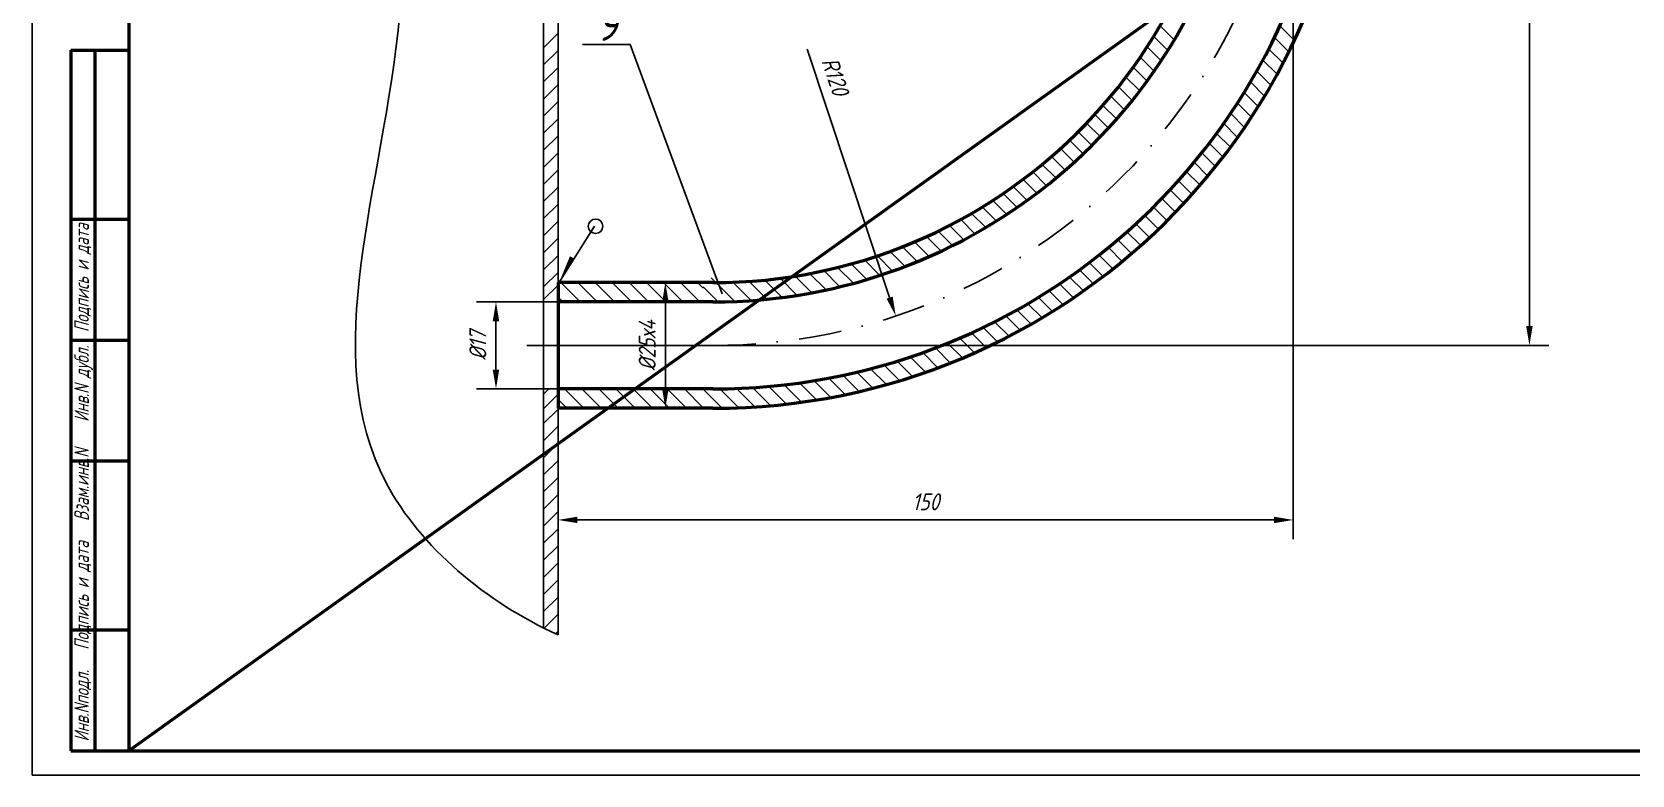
# Model space of a CAD drawing. Header units: inches. Extents: x 11643 to 12484, y 7062 to 7656.
# Drawn here: x 11643.1 to 11974, y 7061.7 to 7215.5 of the extents above; entities that cross this region are included whole.
import ezdxf

# ---------------------------------------------------------------- set-up
doc = ezdxf.new("R2010")
doc.units = ezdxf.units.IN
doc.header["$LTSCALE"] = 0.7
doc.header["$MEASUREMENT"] = 0
doc.linetypes.add('DASHDOT', pattern=[25.4, 12.7, -6.35, 0, -6.35])
doc.styles.get("Standard").update_dxf_attribs({"font": 'romand.shx', "width": 0.8, "oblique": 15, "height": 3.5})
doc.dimstyles.get("Standard").update_dxf_attribs({"dimtxt": 3.5, "dimasz": 4, "dimexe": 4, "dimexo": 0, "dimgap": 2, "dimtad": 1, "dimdec": 0, "dimdsep": 46, "dimtxsty": 'Standard', "dimcen": 0.09, "dimadec": 0, "dimazin": 0, "dimtfac": 1, "dimtdec": 0, "dimtmove": 0, "dimatfit": 3, "dimfxl": 0.18, "dimtolj": 1, "dimtzin": 0, "dimlwd": 25, "dimlwe": 25, "dimarcsym": 0})

# ---------------------------------------------------------------- blocks, each defined once
blk = doc.blocks.new('*D3')
at = {"color": 0, "lineweight": 25, "transparency": 16777216}
for p, q in [((11903.93, 7300.59), (11903.93, 7110.48)), ((11751.93, 7135.59), (11751.93, 7110.48)), ((11755.93, 7114.48), (11899.93, 7114.48))]:
    blk.add_line(p, q, dxfattribs=at)
for points in [[(11755.93, 7115.15), (11755.93, 7113.82), (11751.93, 7114.48)], [(11899.93, 7115.15), (11899.93, 7113.82), (11903.93, 7114.48)]]:
    blk.add_solid(points, dxfattribs=at)
at = {"layer": 'DEFPOINTS', "color": 0, "lineweight": 25, "transparency": 16777216}
for p in [(11903.93, 7300.59), (11751.93, 7135.59), (11903.93, 7114.48)]:
    blk.add_point(p, dxfattribs=at)
at = {"color": 0, "lineweight": 25, "transparency": 16777216, "insert": (11827.93, 7118.23), "char_height": 3.5, "attachment_point": 5}
blk.add_mtext('\\A1;150', dxfattribs=at)
blk = doc.blocks.new('*D12')
at = {"color": 0, "lineweight": 25, "transparency": 16777216}
blk.add_line((11803.41, 7211.92), (11820.48, 7160.49), dxfattribs=at)
blk.add_solid([(11821.11, 7160.7), (11819.84, 7160.28), (11821.74, 7156.7)], dxfattribs=at)
at = {"layer": 'DEFPOINTS', "color": 0, "lineweight": 25, "transparency": 16777216}
for p in [(11783.93, 7270.59), (11821.74, 7156.7)]:
    blk.add_point(p, dxfattribs=at)
at = {"color": 0, "lineweight": 25, "transparency": 16777216, "insert": (11809.23, 7206.29), "char_height": 3.5, "attachment_point": 5, "rotation": 288.3643}
blk.add_mtext('\\A1;R120', dxfattribs=at)
blk = doc.blocks.new('*D20')
at = {"color": 0, "lineweight": 25, "transparency": 16777216}
for p, q in [((11751.93, 7163.59), (11778.1, 7163.59)), ((11774.1, 7159.59), (11774.1, 7141.59)), ((11751.93, 7137.59), (11778.1, 7137.59))]:
    blk.add_line(p, q, dxfattribs=at)
for points in [[(11773.44, 7159.59), (11774.77, 7159.59), (11774.1, 7163.59)], [(11773.44, 7141.59), (11774.77, 7141.59), (11774.1, 7137.59)]]:
    blk.add_solid(points, dxfattribs=at)
at = {"layer": 'DEFPOINTS', "color": 0, "lineweight": 25, "transparency": 16777216}
for p in [(11751.93, 7163.59), (11751.93, 7137.59), (11774.1, 7137.59)]:
    blk.add_point(p, dxfattribs=at)
at = {"color": 0, "lineweight": 25, "transparency": 16777216, "insert": (11770.35, 7150.59), "char_height": 3.5, "attachment_point": 5, "rotation": 90}
blk.add_mtext('\\A1;%%C25х4', dxfattribs=at)
blk = doc.blocks.new('*D23')
at = {"color": 0, "lineweight": 25, "transparency": 16777216}
for p, q in [((11748.93, 7159.59), (11735.08, 7159.59)), ((11739.08, 7155.59), (11739.08, 7145.59)), ((11748.93, 7141.59), (11735.08, 7141.59))]:
    blk.add_line(p, q, dxfattribs=at)
for points in [[(11738.41, 7155.59), (11739.75, 7155.59), (11739.08, 7159.59)], [(11738.41, 7145.59), (11739.75, 7145.59), (11739.08, 7141.59)]]:
    blk.add_solid(points, dxfattribs=at)
at = {"layer": 'DEFPOINTS', "color": 0, "lineweight": 25, "transparency": 16777216}
for p in [(11748.93, 7159.59), (11739.08, 7141.59), (11748.93, 7141.59)]:
    blk.add_point(p, dxfattribs=at)
at = {"color": 0, "lineweight": 25, "transparency": 16777216, "insert": (11735.33, 7150.59), "char_height": 3.5, "attachment_point": 5, "rotation": 90}
blk.add_mtext('\\A1;%%C17', dxfattribs=at)

msp = doc.modelspace()

# ---------------------------------------------------------------- linework, layer by layer
for p, q in [((11643.15, 7655.69), (11643.15, 7061.69)), ((11748.93, 7309.69), (11748.93, 7137.59)), ((11751.93, 7273.12), (11751.93, 7163.59)), ((11752.1, 7163.57), (11759.47, 7175.28)), ((11748.93, 7137.59), (11748.93, 7092.12)), ((11751.93, 7137.59), (11751.93, 7137.56)), ((11751.93, 7137.59), (11751.93, 7090.69)), ((11643.15, 7061.69), (12484.15, 7061.69))]:
    msp.add_line(p, q)
at = {"lineweight": 50}
for p, q in [((11663.15, 7650.69), (11663.15, 7066.69)), ((11651.15, 7211.71), (11651.15, 7066.69)), ((11651.15, 7211.71), (11663.15, 7211.71)), ((11656.15, 7211.71), (11656.15, 7066.69)), ((11651.15, 7176.71), (11663.15, 7176.71)), ((11751.93, 7163.59), (11751.93, 7137.59)), ((11651.15, 7151.71), (11663.15, 7151.71)), ((11651.15, 7126.71), (11663.15, 7126.71)), ((11651.15, 7091.71), (11663.15, 7091.71)), ((11651.15, 7066.69), (12479.15, 7066.69))]:
    msp.add_line(p, q, dxfattribs=at)
at = {"lineweight": 25}
for p, q in [((11952.76, 7296.42), (11952.76, 7154.59)), ((11748.93, 7212.2), (11751.93, 7215.2)), ((11879.32, 7213.82), (11876.4, 7216.74)), ((11904.16, 7213.72), (11901.15, 7216.73)), ((11766.81, 7212.84), (11756.95, 7212.84)), ((11785.86, 7161.29), (11766.81, 7212.84)), ((11876.59, 7209.47), (11873.7, 7212.36)), ((11877.98, 7211.63), (11875.07, 7214.53)), ((11901.81, 7209), (11898.84, 7211.97)), ((11903.01, 7211.34), (11900.02, 7214.33)), ((11748.93, 7208.66), (11751.93, 7211.66)), ((11875.17, 7207.36), (11872.29, 7210.24)), ((11900.58, 7206.7), (11897.63, 7209.65)), ((11748.93, 7205.13), (11751.93, 7208.13)), ((11872.19, 7203.27), (11869.33, 7206.13)), ((11873.7, 7205.3), (11870.83, 7208.16)), ((11899.31, 7204.43), (11896.38, 7207.37)), ((11748.93, 7201.59), (11751.93, 7204.59)), ((11869.05, 7199.34), (11866.21, 7202.18)), ((11870.64, 7201.29), (11867.79, 7204.13)), ((11896.66, 7200.01), (11893.76, 7202.92)), ((11898, 7202.2), (11895.09, 7205.12)), ((11748.93, 7198.06), (11751.93, 7201.06)), ((11867.42, 7197.44), (11864.58, 7200.27)), ((11895.28, 7197.86), (11892.39, 7200.75)), ((11748.93, 7194.52), (11751.93, 7197.52)), ((11864.04, 7193.75), (11861.21, 7196.58)), ((11865.75, 7195.57), (11862.92, 7198.4)), ((11892.42, 7193.65), (11889.55, 7196.52)), ((11893.87, 7195.73), (11890.99, 7198.62)), ((11748.93, 7190.99), (11751.93, 7193.99)), ((11860.49, 7190.22), (11857.66, 7193.05)), ((11862.28, 7191.96), (11859.46, 7194.79)), ((11889.42, 7189.58), (11886.56, 7192.43)), ((11890.93, 7191.6), (11888.07, 7194.46)), ((11748.93, 7187.45), (11751.93, 7190.45)), ((11856.79, 7186.85), (11853.96, 7189.68)), ((11858.66, 7188.51), (11855.83, 7191.34)), ((11887.86, 7187.6), (11885.02, 7190.44)), ((11748.93, 7183.91), (11751.93, 7186.91)), ((11852.93, 7183.64), (11850.08, 7186.49)), ((11854.88, 7185.22), (11852.04, 7188.06)), ((11884.66, 7183.73), (11881.82, 7186.57)), ((11886.28, 7185.65), (11883.44, 7188.49)), ((11748.93, 7180.38), (11751.93, 7183.38)), ((11848.91, 7180.59), (11846.04, 7183.46)), ((11850.94, 7182.09), (11848.08, 7184.95)), ((11881.32, 7180), (11878.48, 7182.83)), ((11883, 7181.85), (11880.17, 7184.68)), ((11748.93, 7176.84), (11751.93, 7179.84)), ((11842.56, 7176.33), (11839.65, 7179.24)), ((11844.72, 7177.71), (11841.83, 7180.6)), ((11846.83, 7179.13), (11843.96, 7182.01)), ((11877.84, 7176.41), (11875.01, 7179.23)), ((11879.59, 7178.19), (11876.77, 7181.02)), ((11748.93, 7173.31), (11751.93, 7176.31)), ((11838.11, 7173.71), (11835.17, 7176.65)), ((11840.36, 7175), (11837.43, 7177.92)), ((11874.23, 7172.94), (11871.4, 7175.77)), ((11876.05, 7174.66), (11873.23, 7177.49)), ((11748.93, 7169.77), (11751.93, 7172.77)), ((11831.11, 7170.11), (11828.09, 7173.12)), ((11833.49, 7171.26), (11830.5, 7174.25)), ((11835.82, 7172.46), (11832.86, 7175.43)), ((11870.49, 7169.61), (11867.66, 7172.45)), ((11872.38, 7171.26), (11869.55, 7174.09)), ((11748.93, 7166.24), (11751.93, 7169.24)), ((11821.08, 7165.99), (11817.94, 7169.13)), ((11823.67, 7166.94), (11820.56, 7170.05)), ((11826.2, 7167.95), (11823.12, 7171.02)), ((11828.68, 7169), (11825.63, 7172.05)), ((11866.62, 7166.42), (11863.77, 7169.26)), ((11868.57, 7168), (11865.73, 7170.84)), ((11748.93, 7162.7), (11751.93, 7165.7)), ((11810.19, 7162.74), (11806.86, 7166.07)), ((11813, 7163.46), (11809.72, 7166.74)), ((11815.76, 7164.25), (11812.52, 7167.48)), ((11818.45, 7165.09), (11815.26, 7168.28)), ((11862.61, 7163.35), (11859.75, 7166.22)), ((11864.63, 7164.87), (11861.78, 7167.72)), ((11748.93, 7160.09), (11751.93, 7163.09)), ((11756.49, 7159.59), (11752.49, 7163.59)), ((11760.03, 7159.59), (11756.03, 7163.59)), ((11763.56, 7159.59), (11759.56, 7163.59)), ((11767.1, 7159.59), (11763.1, 7163.59)), ((11770.63, 7159.59), (11766.63, 7163.59)), ((11774.17, 7159.59), (11770.17, 7163.59)), ((11777.71, 7159.59), (11773.71, 7163.59)), ((11781.24, 7159.59), (11777.24, 7163.59)), ((11781.93, 7162.43), (11780.78, 7163.59)), ((11785.05, 7159.59), (11781.93, 7162.72)), ((11788.5, 7159.68), (11783.6, 7164.59)), ((11791.85, 7159.87), (11788.05, 7163.66)), ((11795.1, 7160.15), (11791.41, 7163.85)), ((11798.27, 7160.52), (11794.66, 7164.13)), ((11801.36, 7160.96), (11797.83, 7164.49)), ((11804.37, 7161.48), (11800.92, 7164.94)), ((11807.32, 7162.08), (11803.92, 7165.47)), ((11858.46, 7160.43), (11855.58, 7163.31)), ((11860.55, 7161.88), (11857.68, 7164.75)), ((11752.96, 7159.59), (11736.49, 7159.59)), ((11752.96, 7159.59), (11751.93, 7160.61)), ((11851.98, 7156.31), (11849.05, 7159.23)), ((11854.17, 7157.65), (11851.27, 7160.55)), ((11856.34, 7159.02), (11853.44, 7161.92)), ((11847.47, 7153.74), (11844.52, 7156.7)), ((11849.74, 7155.01), (11846.8, 7157.95)), ((11840.43, 7150.18), (11837.41, 7153.19)), ((11842.81, 7151.33), (11839.82, 7154.32)), ((11845.16, 7152.52), (11842.19, 7155.49)), ((11745.46, 7150.59), (11766.06, 7150.59)), ((11749.79, 7150.59), (11956.76, 7150.59)), ((11830.47, 7145.99), (11827.35, 7149.11)), ((11833.02, 7146.98), (11829.93, 7150.07)), ((11835.53, 7148), (11832.47, 7151.07)), ((11838, 7149.07), (11834.96, 7152.11)), ((11819.81, 7142.52), (11816.55, 7145.78)), ((11822.54, 7143.31), (11819.32, 7146.54)), ((11825.23, 7144.16), (11822.05, 7147.35)), ((11827.88, 7145.06), (11824.72, 7148.21)), ((11802.26, 7138.85), (11798.68, 7142.43)), ((11805.33, 7139.32), (11801.81, 7142.83)), ((11808.34, 7139.84), (11804.88, 7143.3)), ((11811.29, 7140.43), (11807.89, 7143.83)), ((11814.18, 7141.07), (11810.83, 7144.42)), ((11817.02, 7141.77), (11813.72, 7145.07)), ((11751.93, 7141.59), (11737.22, 7141.59)), ((11748.93, 7140.54), (11749.98, 7141.59)), ((11748.93, 7137.48), (11751.93, 7140.48)), ((11753.74, 7137.59), (11751.93, 7139.4)), ((11757.28, 7137.59), (11753.28, 7141.59)), ((11760.81, 7137.59), (11756.81, 7141.59)), ((11764.35, 7137.59), (11760.35, 7141.59)), ((11767.89, 7137.59), (11763.89, 7141.59)), ((11771.42, 7137.59), (11767.42, 7141.59)), ((11774.96, 7137.59), (11770.96, 7141.59)), ((11778.49, 7137.59), (11774.49, 7141.59)), ((11781.93, 7137.68), (11778.03, 7141.59)), ((11785.83, 7137.6), (11781.85, 7141.59)), ((11789.28, 7137.69), (11785.37, 7141.59)), ((11792.63, 7137.87), (11788.83, 7141.68)), ((11795.91, 7138.13), (11792.19, 7141.85)), ((11799.12, 7138.46), (11795.47, 7142.1)), ((11748.93, 7134.42), (11751.93, 7137.42)), ((11748.93, 7130.88), (11751.93, 7133.88)), ((11748.93, 7127.35), (11751.93, 7130.35)), ((11748.93, 7123.81), (11751.93, 7126.81)), ((11748.93, 7120.27), (11751.93, 7123.27)), ((11748.93, 7116.74), (11751.93, 7119.74)), ((11748.93, 7113.2), (11751.93, 7116.2)), ((11748.93, 7109.67), (11751.93, 7112.67)), ((11748.93, 7106.13), (11751.93, 7109.13)), ((11748.93, 7102.6), (11751.93, 7105.6)), ((11748.93, 7099.06), (11751.93, 7102.06)), ((11748.93, 7095.53), (11751.93, 7098.53)), ((11749.02, 7092.08), (11751.93, 7094.99)), ((11751.41, 7090.93), (11751.93, 7091.46))]:
    msp.add_line(p, q, dxfattribs=at)
at = {"linetype": 'Continuous', "lineweight": 50}
for p, q in [((11781.93, 7163.59), (11751.93, 7163.59)), ((11783.93, 7163.59), (11781.93, 7163.59)), ((11781.93, 7159.59), (11751.93, 7159.59)), ((11783.93, 7159.59), (11781.93, 7159.59)), ((11781.93, 7141.59), (11751.93, 7141.59)), ((11783.93, 7141.59), (11781.93, 7141.59)), ((11781.93, 7137.59), (11751.93, 7137.59)), ((11783.93, 7137.59), (11781.93, 7137.59))]:
    msp.add_line(p, q, dxfattribs=at)
at = {"linetype": 'DASHDOT'}
msp.add_line((11783.93, 7150.59), (11749.79, 7150.59), dxfattribs=at)
at = {"color": 1, "lineweight": 50}
msp.add_lwpolyline([(12479.15, 7650.69), (11663.15, 7066.69)], dxfattribs=at)
msp.add_lwpolyline([(11752.1, 7163.57, 0, 1, 0), (11754.81, 7168.81, 1, 1, 0)], format="xyseb")
msp.add_circle((11759.67, 7175.25), 1.5)
at = {"linetype": 'DASHDOT'}
msp.add_arc((11783.93, 7270.59), 120, 270, 0, dxfattribs=at)
at = {"lineweight": 50}
for radius, end in [(133, 359.5037), (107, 359.3726), (129, 351.7788), (111, 350.0732)]:
    msp.add_arc((11783.93, 7270.59), radius, 270, end, dxfattribs=at)
at = {"lineweight": 25}
msp.add_open_spline([(11751.93, 7311.66), (11744.62, 7306.94), (11716.3, 7286.34), (11726.99, 7210.95), (11695.41, 7132.55), (11736.99, 7097.45), (11751.93, 7090.69)], degree=3, knots=[7.832499, 7.832499, 7.832499, 7.832499, 32.862374, 111.430693, 208.036343, 254.781846, 254.781846, 254.781846, 254.781846], dxfattribs=at)
msp.add_solid([(11952.09, 7154.59), (11953.42, 7154.59), (11952.76, 7150.59)], dxfattribs=at)

# ---------------------------------------------------------------- texts
at = {"lineweight": 35, "insert": (11759.85, 7220.63), "char_height": 7, "width": 25.8231, "attachment_point": 1}
msp.add_mtext('9', dxfattribs=at)
at = {"lineweight": 25, "insert": (11651.91, 7067.23), "char_height": 3, "width": 144.2887, "attachment_point": 1, "rotation": 90}
msp.add_mtext('{\\W0.7; Инв.Nподл.   Подпись и дата   Взам.инв.N    Инв.N дубл.  Подпись и дата}', dxfattribs=at)

# ---------------------------------------------------------------- dimensions: what is measured, and where the dimension line sits
at = {"lineweight": 25}
dim = msp.add_linear_dim(base=(11903.93, 7114.48), p1=(11751.93, 7135.59), p2=(11903.93, 7300.59), text='150', dimstyle='Standard', dxfattribs=at)
dim.commit()
dim.dimension.update_dxf_attribs({"geometry": '*D3', "text_midpoint": (11827.93, 7118.23)})
dim = msp.add_radius_dim(center=(11783.93, 7270.59), mpoint=(11821.74, 7156.7), dimstyle='Standard', dxfattribs=at)
dim.commit()
dim.dimension.update_dxf_attribs({"geometry": '*D12', "text_midpoint": (11805.67, 7205.1), "dimtype": 164})
for base, p1, p2, text, picture, middle in [((11774.1, 7137.59), (11751.93, 7163.59), (11751.93, 7137.59), '%%C25х4', '*D20', (11770.35, 7150.59)), ((11739.08, 7141.59), (11748.93, 7159.59), (11748.93, 7141.59), '%%C17', '*D23', (11735.33, 7150.59))]:
    dim = msp.add_linear_dim(base=base, p1=p1, p2=p2, angle=90, text=text, dimstyle='Standard', dxfattribs=at)
    dim.commit()
    dim.dimension.update_dxf_attribs({"geometry": picture, "text_midpoint": middle})

doc.saveas('drawing.dxf')
